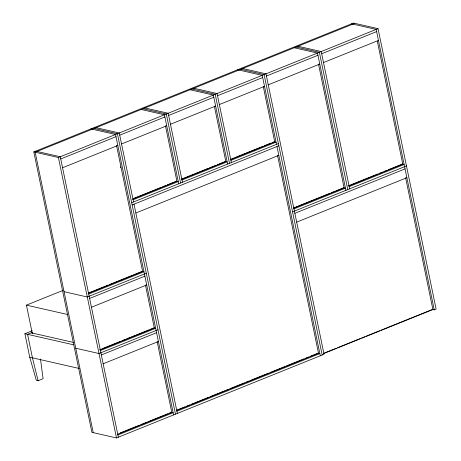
<?xml version="1.0" encoding="UTF-8"?>
<svg xmlns="http://www.w3.org/2000/svg" width="461" height="461" viewBox="0 0 461 461"><rect width="100%" height="100%" fill="white"/><g stroke="black" fill="none" stroke-linecap="round" stroke-linejoin="round"><path stroke-width="0.69" d="M241.391 68.228L265.98 73.823L324.054 354.267L116.489 437.95L91.9 432.349L33.826 151.911L353.449 23.05L378.037 28.651L436.112 309.089L434.239 309.844L432.453 309.435L396.247 324.037M354.791 23.355L35.163 152.216L93.243 432.654M33.826 151.911L58.409 157.512L378.037 28.651M60.737 158.959L115.988 136.681M119.733 135.171L164.888 116.967M168.634 115.457L213.789 97.254M217.534 95.744L262.689 77.54M266.435 76.03L317.94 55.262M321.686 53.753L376.62 31.607M62.563 167.764L117.809 145.492M121.554 143.982L166.715 125.778M170.461 124.268L215.615 106.065M219.361 104.555L264.516 86.345M268.262 84.836L319.761 64.073M323.507 62.563L378.446 40.418M133.978 198.299L161.206 187.322M162.531 186.786L165.856 185.449M167.182 184.913L175.814 181.432M181.553 179.122L208.113 168.409M209.444 167.873L216.082 165.199M217.413 164.663L225.383 161.448M231.117 159.137L234.436 157.8M235.767 157.264L262.995 146.287M264.32 145.751L270.964 143.071M272.29 142.535L274.283 141.734L276.07 142.144L230.915 160.347M132.434 199.204L176.926 181.265L165.436 125.79M181.334 179.49L225.827 161.552L227.169 161.857L182.014 180.061M230.235 159.771L274.727 141.838L263.243 86.363M133.114 199.774L178.269 181.571L176.217 181.104M131.696 202.736L278.398 143.59M132.151 204.938L278.853 145.791M135.851 212.994L278.807 155.357M32.368 333.799L26.433 305.136L63.145 290.332M293.484 207.969L329.805 193.326M331.125 192.796L334.427 191.465M335.746 190.929L343.67 187.736M348.741 185.691L377.859 173.953M379.184 173.417L382.492 172.086M383.817 171.55L387.125 170.213M388.45 169.683L401.687 164.346M293.271 208.337L344.113 187.84L318.493 64.096M348.522 186.06L402.799 164.179L377.317 41.144M293.957 208.908L345.456 188.146L343.405 187.679M349.202 186.636L404.141 164.485L402.09 164.018M88.921 292.827L108.226 285.042M109.557 284.506L124.199 278.605M125.53 278.064L132.186 275.384M133.517 274.848L142.172 271.356M88.039 293.467L142.622 271.46L116.541 145.526M88.714 294.037L143.959 271.765L141.907 271.299M292.539 211.864L406.469 165.931M146.293 273.212L87.296 296.993L64.05 291.704M294.867 213.31L405.052 168.887M89.624 298.446L144.875 276.168M296.694 222.121L406.873 177.698M40.482 359.027L43.092 378.706L38.102 380.717L36.31 380.308L29.752 357.217L24.888 333.724L32.201 330.779M91.451 307.251L146.696 284.979M32.224 332.462L27.568 334.334L32.431 357.828L38.102 380.717M99.962 349.622L101.293 349.086M102.624 348.551L120.598 341.301M121.929 340.765L125.259 339.423M126.591 338.887L149.22 329.765M150.551 329.229L153.882 327.886M99.743 349.991L154.326 327.99L155.668 328.295L100.417 350.567M157.996 329.742L99.006 353.524L75.76 348.234M101.334 354.97L156.579 332.698M103.155 363.781L158.405 341.509M120.108 432.977L123.439 431.634M124.77 431.098L139.412 425.192M140.743 424.656L147.399 421.971M148.73 421.435L163.373 415.534M164.71 414.998L168.035 413.655M169.366 413.119L171.365 412.313M176.442 410.261L185.132 406.763M186.463 406.222L189.805 404.879M191.142 404.337L209.179 397.065M210.516 396.529L225.21 390.6M226.547 390.064L228.552 389.257M229.889 388.715L244.584 382.791M245.92 382.255L249.263 380.907M250.594 380.365L268.63 373.099M269.967 372.557L284.668 366.633M286.004 366.092L304.041 358.825M305.372 358.283L308.714 356.935M310.051 356.399L317.399 353.437M117.227 434.418L171.809 412.411L157.126 341.52M176.223 410.636L318.516 353.27L277.539 155.397M117.901 434.994L173.152 412.716L171.1 412.249M176.897 411.206L319.853 353.575L317.802 353.109M323.605 353.322L336.294 348.205M337.631 347.669L360.335 338.512M361.666 337.976L365.008 336.628M366.345 336.092L379.697 330.704M381.034 330.168L395.722 324.244M324.054 353.42L432.902 309.538L405.605 177.744M351.576 23.805L376.164 29.406L434.239 309.844M297.985 46.256L321.231 51.551L349.657 188.837M296.112 47.016L319.358 52.306L347.784 189.592M294.239 47.771L317.485 53.061L345.911 190.347M240.861 69.288L264.107 74.578L322.181 355.022M237.645 69.738L262.234 75.333L276.525 144.345M193.833 88.247L217.079 93.543L231.37 162.549M191.96 89.002L215.206 94.298L229.497 163.303M190.088 89.757L213.334 95.052L227.625 164.058M144.933 107.96L168.179 113.256L182.47 182.262M143.06 108.715L166.306 114.011L180.597 183.017M141.187 109.47L164.433 114.766L178.724 183.772M94.689 127.374L119.278 132.97L133.569 201.981M94.159 128.435L117.405 133.725L175.48 414.168M90.944 128.884L115.532 134.479L173.607 414.923M35.699 151.156L60.282 156.752L118.362 437.195M26.433 305.136L67.859 314.569M31.313 332.825L73.345 342.396M24.888 333.724L73.8 344.863M29.752 357.217L79.367 368.518M276.98 146.546L320.309 355.777M214.336 106.076L225.827 161.552M134.024 204.183L177.352 413.413M145.428 285.019L154.326 327.99M120.505 166.744L120.736 167.844M58.409 157.512L116.489 437.95"/></g></svg>
